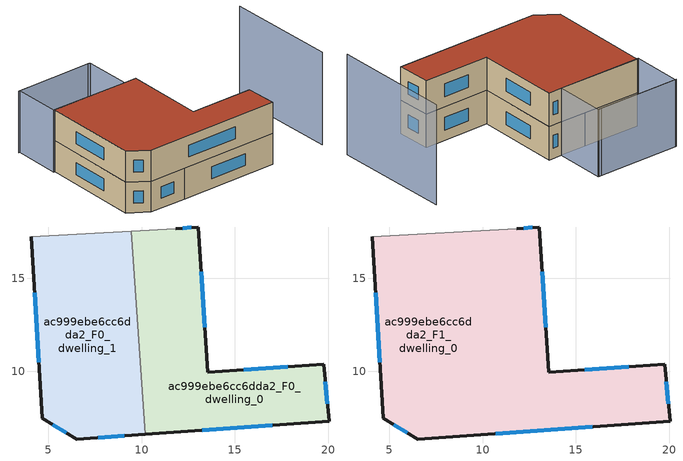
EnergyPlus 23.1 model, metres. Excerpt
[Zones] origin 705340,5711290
ac999ebe6cc6dda2_F0_dwelling_0
 floor ground (EU_floor_Construction): 13.05,17.74 13.54,9.96 19.76,10.38 20.04,7.33 10.21,6.64 9.45,17.52 11.84,17.66 z0
 wall outside (EU_wall_Construction): 10.21,6.64 20.04,7.33 19.76,10.38 13.54,9.96 13.05,17.74 11.84,17.66 z0:3
 wall adiabatic (EU_wall_Construction): 11.84,17.66 9.45,17.52 z0:3
 wall to ac999ebe6cc6dda2_F0_dwelling_1 (EU_wall_Construction): 9.45,17.52 10.21,6.64 z0:3
 window (EU_Window_Construction): 13.24,6.85 17.01,7.12 / 12.67,17.71 12.21,17.68 / 13.39,12.36 13.2,15.34 / 17.84,10.25 15.46,10.09 / 19.96,8.27 19.85,9.44 z0.93:2.07
ac999ebe6cc6dda2_F0_dwelling_1
 floor ground (EU_floor_Construction): 9.45,17.52 10.21,6.64 6.53,6.38 4.67,7.5 4.1,17.21 z0
 wall outside (EU_wall_Construction): 4.1,17.21 4.67,7.5 6.53,6.38 10.21,6.64 z0:3
 wall adiabatic (EU_wall_Construction): 9.45,17.52 4.1,17.21 z0:3
 window (EU_Window_Construction): 7.67,6.46 9.07,6.56 / 5.24,7.15 5.96,6.73 / 4.27,14.21 4.49,10.5 z0.93:2.07
ac999ebe6cc6dda2_F1_dwelling_0
 floor to ac999ebe6cc6dda2_F0_dwelling_0 (EU_floor_Construction): 13.05,17.74 13.54,9.96 19.76,10.38 20.04,7.33 10.21,6.64 9.45,17.52 11.84,17.66 z3
 floor to ac999ebe6cc6dda2_F0_dwelling_1 (EU_floor_Construction): 9.45,17.52 10.21,6.64 6.53,6.38 4.67,7.5 4.1,17.21 z3
 wall outside (EU_wall_Construction): 4.1,17.21 4.67,7.5 6.53,6.38 20.04,7.33 19.76,10.38 13.54,9.96 13.05,17.74 11.84,17.66 z3:6
 wall adiabatic (EU_wall_Construction): 11.84,17.66 4.1,17.21 z3:6
 window (EU_Window_Construction): 10.7,6.68 15.87,7.04 / 5.24,7.15 5.96,6.73 / 4.27,14.21 4.49,10.5 / 12.67,17.71 12.21,17.68 / 13.39,12.36 13.2,15.34 / 17.84,10.25 15.46,10.09 / 19.96,8.27 19.85,9.44 z3.93:5.07
 roof outside (EU_roof_Construction): 20.04,7.33 19.76,10.38 13.54,9.96 13.05,17.74 11.84,17.66 4.1,17.21 4.67,7.5 6.53,6.38 z6
shading: 25.53,7.71 24.68,18.63 z0:9; 11.41,22.23 3.57,21.68 / 3.67,21.7 11.52,22.23 / 11.52,22.23 11.84,17.66 / 11.84,17.66 3.98,17.12 / 3.98,17.12 3.67,21.7 z0:6
[Building]
EU S2 Campaign: North Axis=0; Terrain=City; Solar Distribution=FullExterior
[Site:Location]
London: Latitude=51.5; Longitude=-0.5; Time Zone=0; Elevation=25
[SizingPeriod:WeatherFileDays]
AnnualSizingPeriod: Begin Month=1; Begin Day of Month=1; End Month=12; End Day of Month=31; Day of Week for Start Day=Monday; Use Weather File Daylight Saving Period=No; Use Weather File Rain and Snow Indicators=No
[MATERIAL]
EU_InternalMass_Material: Roughness=MediumRough; Thickness=0.1; Conductivity=1; Density=1800; Specific Heat=900; Thermal Absorptance=0.9; Solar Absorptance=0.7; Visible Absorptance=0.7
[MATERIAL:NOMASS] Roughness=MediumRough; Thermal Absorptance=0.9; Solar Absorptance=0.7; Visible Absorptance=0.7
Name | Thermal Resistance
EU_wall_NoMass | 0.53138
EU_roof_NoMass | 2.54466
EU_floor_NoMass | 1.96308
[WINDOWMATERIAL:SIMPLEGLAZINGSYSTEM]
EU_Window_SimpleGlazing: UFactor=4.07112; Solar Heat Gain Coefficient=0.85; Visible Transmittance=0.85
[CONSTRUCTION]
EU_wall_Construction: EU_wall_NoMass
EU_roof_Construction: EU_roof_NoMass
EU_floor_Construction: EU_floor_NoMass
EU_Window_Construction: EU_Window_SimpleGlazing
EU_InternalMass_Construction: EU_InternalMass_Material
[ZONE] Type=1; Multiplier=1; Ceiling Height=autocalculate; Floor Area=autocalculate; Part of Total Floor Area=Yes
Name | Volume
ac999ebe6cc6dda2_F0_dwelling_0 | 174.483
ac999ebe6cc6dda2_F1_dwelling_0 | 348.975
ac999ebe6cc6dda2_F0_dwelling_1 | 174.49
[INTERNALMASS] Construction=EU_InternalMass_Construction
Name | Zone or ZoneList | Surface Area
ac999ebe6cc6dda2_F0_dwelling_0_EU_InternalMass | ac999ebe6cc6dda2_F0_dwelling_0 | 58.1613
ac999ebe6cc6dda2_F0_dwelling_1_EU_InternalMass | ac999ebe6cc6dda2_F0_dwelling_1 | 58.1633
ac999ebe6cc6dda2_F1_dwelling_0_EU_InternalMass | ac999ebe6cc6dda2_F1_dwelling_0 | 116.325
[OTHEREQUIPMENT] Fuel Type=Electricity; Design Level Calculation Method=Watts/Area; Power per Zone Floor Area=1; Fraction Latent=0; Fraction Radiant=0; Fraction Lost=0; Carbon Dioxide Generation Rate=0; EndUse Subcategory=EU_Step8_InternalGains
Name | Zone or ZoneList or Space or SpaceList | Schedule
EU_Step8_InternalGain_ac999ebe6cc6dda2_F0_dwelling_0_f000 | ac999ebe6cc6dda2_F0_dwelling_0 | EU_Step8_GainSchedule_ac999ebe6cc6dda2_F0_dwelling_0_f000
EU_Step8_InternalGain_ac999ebe6cc6dda2_F0_dwelling_1_f000 | ac999ebe6cc6dda2_F0_dwelling_1 | EU_Step8_GainSchedule_ac999ebe6cc6dda2_F0_dwelling_1_f000
EU_Step8_InternalGain_ac999ebe6cc6dda2_F1_dwelling_0_f000 | ac999ebe6cc6dda2_F1_dwelling_0 | EU_Step8_GainSchedule_ac999ebe6cc6dda2_F1_dwelling_0_f000
[ZONEVENTILATION:DESIGNFLOWRATE] Schedule=EU_AlwaysOn; Design Flow Rate Calculation Method=AirChanges/Hour; Air Changes per Hour=0.463094; Ventilation Type=Natural; Fan Pressure Rise=0; Fan Total Efficiency=1; Constant Term Coefficient=1; Temperature Term Coefficient=0; Velocity Term Coefficient=0; Velocity Squared Term Coefficient=0; Minimum Indoor Temperature=-100; Maximum Indoor Temperature=100; Delta Temperature=-100; Minimum Outdoor Temperature=-100; Maximum Outdoor Temperature=100; Maximum Wind Speed=40
Name | Zone or ZoneList or Space or SpaceList
EU_ConstantAir_ac999ebe6cc6dda2_F0_dwelling_0 | ac999ebe6cc6dda2_F0_dwelling_0
EU_ConstantAir_ac999ebe6cc6dda2_F0_dwelling_1 | ac999ebe6cc6dda2_F0_dwelling_1
EU_ConstantAir_ac999ebe6cc6dda2_F1_dwelling_0 | ac999ebe6cc6dda2_F1_dwelling_0
[HVACTEMPLATE:THERMOSTAT] Constant Heating Setpoint=20; Constant Cooling Setpoint=50
EU_HeatOnly_ac999ebe6cc6dda2_F0_dwelling_0; EU_HeatOnly_ac999ebe6cc6dda2_F0_dwelling_1; EU_HeatOnly_ac999ebe6cc6dda2_F1_dwelling_0
[HVACTEMPLATE:ZONE:IDEALLOADSAIRSYSTEM] System Availability Schedule=EU_AlwaysOn; Maximum Heating Supply Air Temperature=50; Minimum Cooling Supply Air Temperature=13; Maximum Heating Supply Air Humidity Ratio=0.0156; Minimum Cooling Supply Air Humidity Ratio=0.0077; Heating Limit=NoLimit; Cooling Limit=NoLimit; Heating Availability Schedule=EU_AlwaysOn; Cooling Availability Schedule=EU_CoolingOff; Dehumidification Control Type=ConstantSensibleHeatRatio; Cooling Sensible Heat Ratio=0.7; Dehumidification Setpoint=60; Humidification Control Type=None; Humidification Setpoint=30; Outdoor Air Method=None; Outdoor Air Flow Rate per Person=0.00944; Outdoor Air Flow Rate per Zone Floor Area=0; Outdoor Air Flow Rate per Zone=0; Demand Controlled Ventilation Type=None; Outdoor Air Economizer Type=NoEconomizer; Heat Recovery Type=None; Sensible Heat Recovery Effectiveness=0.7; Latent Heat Recovery Effectiveness=0.65
Name | Template Thermostat
ac999ebe6cc6dda2_F0_dwelling_0 | EU_HeatOnly_ac999ebe6cc6dda2_F0_dwelling_0
ac999ebe6cc6dda2_F0_dwelling_1 | EU_HeatOnly_ac999ebe6cc6dda2_F0_dwelling_1
ac999ebe6cc6dda2_F1_dwelling_0 | EU_HeatOnly_ac999ebe6cc6dda2_F1_dwelling_0
[SIZING:ZONE] Zone Cooling Design Supply Air Temperature Input Method=SupplyAirTemperature; Zone Cooling Design Supply Air Temperature=13; Zone Heating Design Supply Air Temperature Input Method=SupplyAirTemperature; Zone Heating Design Supply Air Temperature=50; Zone Cooling Design Supply Air Humidity Ratio=0.008; Zone Heating Design Supply Air Humidity Ratio=0.008; Cooling Design Air Flow Method=DesignDay; Cooling Design Air Flow Rate=0; Cooling Minimum Air Flow per Zone Floor Area=0.000762; Cooling Minimum Air Flow=0; Cooling Minimum Air Flow Fraction=0.2; Heating Design Air Flow Method=DesignDay; Heating Design Air Flow Rate=0; Heating Maximum Air Flow per Zone Floor Area=0.002032; Heating Maximum Air Flow=0.141576; Heating Maximum Air Flow Fraction=0.3; Account for Dedicated Outdoor Air System=No; Dedicated Outdoor Air System Control Strategy=NeutralSupplyAir; Dedicated Outdoor Air Low Setpoint Temperature for Design=autosize; Dedicated Outdoor Air High Setpoint Temperature for Design=autosize; Zone Load Sizing Method=Sensible Load Only No Latent Load; Zone Latent Cooling Design Supply Air Humidity Ratio Input Method=HumidityRatioDifference; Zone Cooling Design Supply Air Humidity Ratio Difference=0.005; Zone Latent Heating Design Supply Air Humidity Ratio Input Method=HumidityRatioDifference; Zone Humidification Design Supply Air Humidity Ratio Difference=0.005
ac999ebe6cc6dda2_F0_dwelling_0; ac999ebe6cc6dda2_F0_dwelling_1; ac999ebe6cc6dda2_F1_dwelling_0
[SCHEDULE:CONSTANT]
Name | Hourly Value
EU_AlwaysOn | 1
EU_CoolingOff | 0
[SCHEDULE:FILE] Column Number=1; Rows to Skip at Top=0; Number of Hours of Data=8760; Column Separator=Comma; Interpolate to Timestep=No; Minutes per Item=60; Adjust Schedule for Daylight Savings=Yes
Name | File
EU_Step8_GainSchedule_ac999ebe6cc6dda2_F0_dwelling_0_f000 | ../../schedules/ac999ebe6cc6dda2/ac999ebe6cc6dda2_F0_dwelling_0_f000_gain.csv
EU_Step8_GainSchedule_ac999ebe6cc6dda2_F0_dwelling_1_f000 | ../../schedules/ac999ebe6cc6dda2/ac999ebe6cc6dda2_F0_dwelling_1_f000_gain.csv
EU_Step8_GainSchedule_ac999ebe6cc6dda2_F1_dwelling_0_f000 | ../../schedules/ac999ebe6cc6dda2/ac999ebe6cc6dda2_F1_dwelling_0_f000_gain.csv
